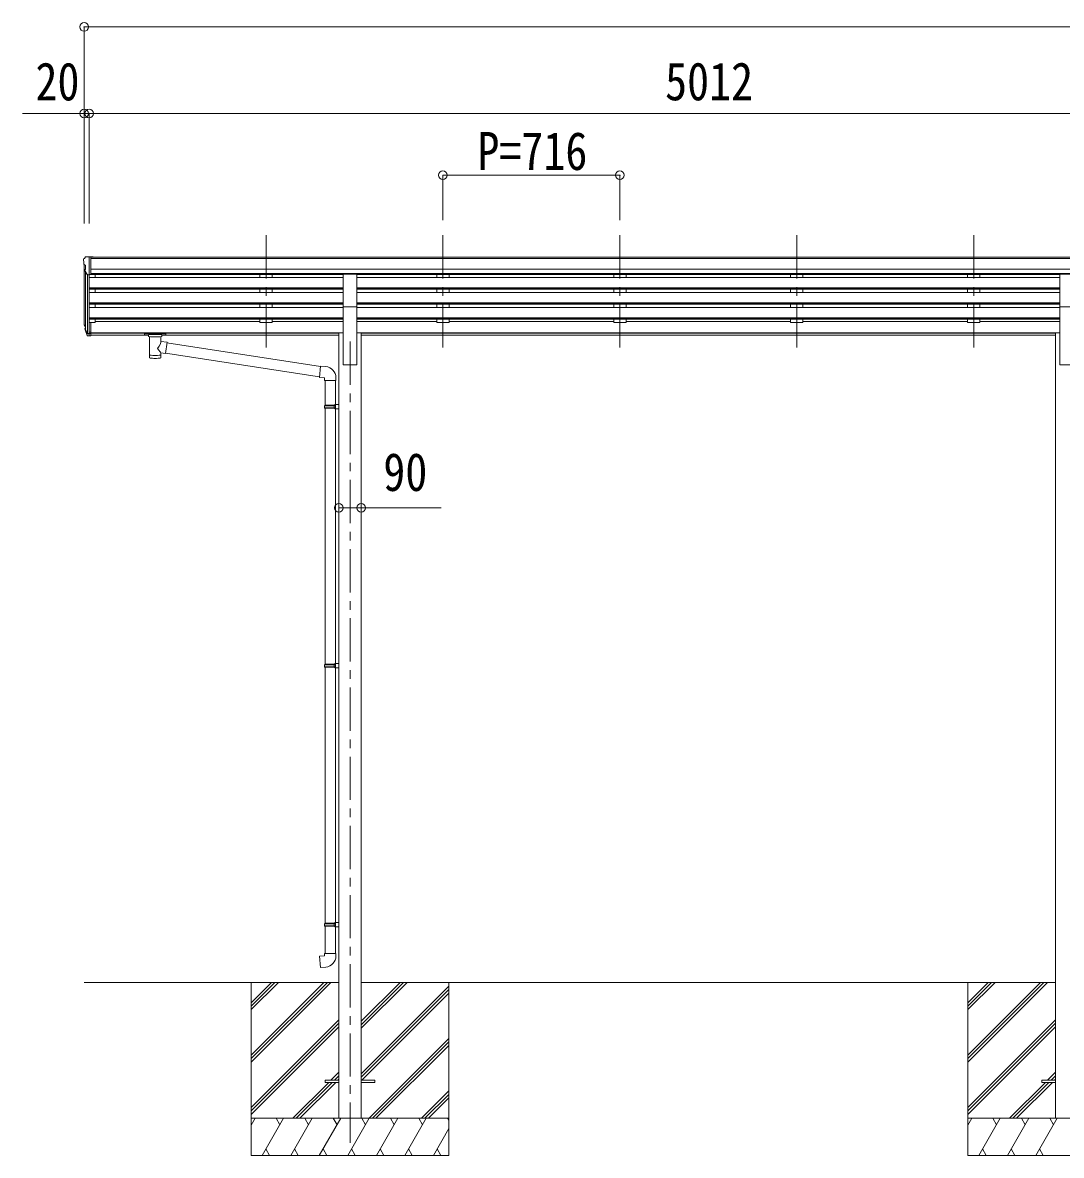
# Model space of a CAD drawing. Units: millimetres at full size, sheet at 1:35; some dimension numbers follow another scale. Extents: x -9837 to 9837, y -6790 to 6790.
# Drawn here: x -2359 to 1844, y -4175 to 409 of the extents above; entities that cross this region are included whole.
import ezdxf
from ezdxf.enums import TextEntityAlignment as Align

# ---------------------------------------------------------------- set-up
doc = ezdxf.new("R2010")
doc.units = ezdxf.units.MM
doc.header["$LTSCALE"] = 35
doc.header["$PDMODE"] = 32
doc.header["$PDSIZE"] = 35
doc.linetypes.add('CHAIN1', pattern=[8, 5, -1, 1, -1])
for name, color, linetype, lineweight in [('0-0_0', 7, 'Continuous', 9), ('0-1_本体', 5, 'CHAIN1', 9), ('0-3_ELV2', 4, 'Continuous', 9), ('0-6_OTH_LINE', 6, 'Continuous', 9), ('0-9_OUTLINE', 7, 'Continuous', 9)]:
    doc.layers.add(name, color=color, linetype=linetype, lineweight=lineweight)
doc.styles.add('ＭＳ ゴシック', font='')
doc.styles.get('ＭＳ ゴシック').set_extended_font_data('MS Gothic')

msp = doc.modelspace()

# ---------------------------------------------------------------- linework, layer by layer
at = {"layer": '0-0_0'}
for p, q in [((-2110.64, -3475.1), (-1079.84, -3475.1)), ((-1434.64, -3475.1), (-1434.64, -4175.1)), ((-1434.64, -3769.28), (-1140.46, -3475.1)), ((-1434.64, -3783.42), (-1126.32, -3475.1)), ((-1434.64, -3797.56), (-1112.18, -3475.1)), ((-1434.64, -3585.43), (-1324.31, -3475.1)), ((-1434.64, -3571.29), (-1338.45, -3475.1)), ((-1434.64, -3557.15), (-1352.59, -3475.1)), ((-989.44, -3475.1), (1820.16, -3475.1)), ((-989.44, -3660.73), (-803.81, -3475.1)), ((-989.44, -3646.59), (-817.95, -3475.1)), ((-989.44, -3632.45), (-832.09, -3475.1)), ((-634.64, -3475.1), (-634.64, -4175.1)), ((1465.36, -3475.1), (1465.36, -4175.1)), ((1465.36, -3769.28), (1759.54, -3475.1)), ((1465.36, -3783.42), (1773.68, -3475.1)), ((1465.36, -3797.56), (1787.82, -3475.1)), ((1465.36, -3585.43), (1575.69, -3475.1)), ((1465.36, -3571.29), (1561.55, -3475.1)), ((1465.36, -3557.15), (1547.41, -3475.1)), ((-989.44, -3844.58), (-634.64, -3489.78)), ((-989.44, -3858.72), (-634.64, -3503.92)), ((-987.18, -3870.6), (-634.64, -3518.07)), ((-1434.64, -3981.41), (-1079.84, -3626.61)), ((-1434.64, -3995.55), (-1079.84, -3640.75)), ((-1434.64, -4009.7), (-1079.84, -3654.9)), ((1465.36, -3981.41), (1820.16, -3626.61)), ((1465.36, -3995.55), (1820.16, -3640.75)), ((1465.36, -4009.7), (1820.16, -3654.9)), ((-957.83, -4025.1), (-634.64, -3701.91)), ((-943.69, -4025.1), (-634.64, -3716.05)), ((-929.55, -4025.1), (-634.64, -3730.2)), ((-1111.7, -3870.6), (-1079.84, -3838.74)), ((1788.3, -3870.6), (1820.16, -3838.74)), ((-1266.2, -4025.1), (-1120.7, -3879.6)), ((-1252.06, -4025.1), (-1106.56, -3879.6)), ((-1237.91, -4025.1), (-1092.41, -3879.6)), ((-1097.56, -3870.6), (-1079.84, -3852.89)), ((-1083.41, -3870.6), (-1079.84, -3867.03)), ((1633.8, -4025.1), (1779.3, -3879.6)), ((1647.94, -4025.1), (1793.44, -3879.6)), ((1662.09, -4025.1), (1807.59, -3879.6)), ((1802.44, -3870.6), (1820.16, -3852.89)), ((1816.59, -3870.6), (1820.16, -3867.03)), ((-745.7, -4025.1), (-634.64, -3914.04)), ((-731.56, -4025.1), (-634.64, -3928.19)), ((-717.41, -4025.1), (-634.64, -3942.33)), ((-634.64, -4025.1), (-1434.64, -4025.1)), ((-1434.64, -4052.6), (-1418.76, -4025.1)), ((-1389.89, -4175.1), (-1303.29, -4025.1)), ((-1318.29, -4051.08), (-1333.29, -4025.1)), ((-1274.42, -4175.1), (-1187.82, -4025.1)), ((-1202.82, -4051.08), (-1217.82, -4025.1)), ((-1158.95, -4175.1), (-1072.35, -4025.1)), ((-1087.35, -4051.08), (-1102.35, -4025.1)), ((-1043.48, -4175.1), (-956.88, -4025.1)), ((-971.88, -4051.08), (-986.88, -4025.1)), ((-928.01, -4175.1), (-841.41, -4025.1)), ((-856.41, -4051.08), (-871.41, -4025.1)), ((-812.54, -4175.1), (-725.94, -4025.1)), ((-755.94, -4025.1), (-740.94, -4051.08)), ((-640.47, -4025.1), (-634.64, -4035.2)), ((2265.36, -4025.1), (1465.36, -4025.1)), ((1465.36, -4052.6), (1481.24, -4025.1)), ((1510.11, -4175.1), (1596.71, -4025.1)), ((1581.71, -4051.08), (1566.71, -4025.1)), ((1625.58, -4175.1), (1712.18, -4025.1)), ((1697.18, -4051.08), (1682.18, -4025.1)), ((1741.05, -4175.1), (1827.65, -4025.1)), ((1812.65, -4051.08), (1797.65, -4025.1)), ((-697.07, -4175.1), (-634.64, -4066.96)), ((-1374.9, -4149.12), (-1359.9, -4175.1)), ((-1259.43, -4149.12), (-1244.43, -4175.1)), ((-1143.95, -4149.12), (-1128.95, -4175.1)), ((-1028.48, -4149.12), (-1013.49, -4175.1)), ((-913.02, -4149.12), (-898.02, -4175.1)), ((-797.55, -4149.12), (-782.55, -4175.1)), ((-682.08, -4149.12), (-667.08, -4175.1)), ((1525.1, -4149.12), (1540.1, -4175.1)), ((1640.57, -4149.12), (1655.57, -4175.1)), ((1756.05, -4149.12), (1771.05, -4175.1)), ((-1434.64, -4175.1), (-634.64, -4175.1)), ((1465.36, -4175.1), (2265.36, -4175.1))]:
    msp.add_line(p, q, dxfattribs=at)
at = {"layer": '0-1_本体'}
for p, q in [((-1374.64, -450.7), (-1374.64, -928.22)), ((-658.64, -450.7), (-658.64, -928.22)), ((57.36, -450.7), (57.36, -928.22)), ((773.36, -450.7), (773.36, -928.22)), ((1489.36, -450.7), (1489.36, -928.22)), ((-1034.64, -881.53), (-1034.64, -4125.1))]:
    msp.add_line(p, q, dxfattribs=at)
at = {"layer": '0-3_ELV2'}
for p, q in [((-2112.64, -547.59), (-2112.64, -548.22)), ((-2105.73, -538.79), (-2109.8, -544.6)), ((-2102.64, -538.22), (-2104.97, -538.36)), ((-2102.64, -538.22), (-2084.14, -538.22)), ((-2090.64, -611.21), (-2090.64, -538.22)), ((-2084.14, -538.22), (-2074.14, -538.31)), ((-2084.14, -610.21), (-2084.14, -538.22)), ((-2084.14, -539.82), (2904.86, -539.82)), ((-2084.14, -545.04), (2904.86, -545.04)), ((-2074.14, -539.82), (-2074.14, -538.31)), ((-2110.64, -568.8), (-2110.64, -803.46)), ((-2110.11, -569.4), (-2104.79, -572.47)), ((-2098.26, -609.39), (-2107.27, -593.8)), ((-2104.64, -572.73), (-2104.64, -589.01)), ((2914.86, -588.57), (-2084.14, -588.57)), ((-2105.67, -596.57), (-2105.67, -830.17)), ((-2096.64, -610.73), (-2096.65, -848.6)), ((-2090.64, -611.21), (-2095.85, -610.89)), ((-2084.14, -610.21), (-2090.64, -610.21)), ((-2090.64, -611.21), (-2090.64, -803.83)), ((-2090.64, -622.18), (-1062.14, -622.18)), ((2914.86, -606.42), (-2084.14, -606.42)), ((-1062.14, -609.67), (-2084.14, -609.67)), ((-2065.64, -609.67), (-2065.64, -622.18)), ((-1399.64, -609.67), (-1399.64, -622.18)), ((-1349.64, -609.67), (-1349.64, -622.08)), ((-1062.14, -740.65), (-1062.14, -608.85)), ((-1062.14, -608.85), (-1007.14, -608.85)), ((-1007.14, -740.65), (-1007.14, -608.85)), ((1837.86, -609.67), (-1007.14, -609.67)), ((1837.86, -622.18), (-1007.14, -622.18)), ((-683.64, -609.67), (-683.64, -622.18)), ((-633.64, -609.67), (-633.64, -622.08)), ((32.36, -609.67), (32.36, -622.18)), ((82.36, -609.67), (82.36, -622.08)), ((748.36, -609.67), (748.36, -622.18)), ((798.36, -609.67), (798.36, -622.08)), ((1464.36, -609.67), (1464.36, -622.18)), ((1514.36, -609.67), (1514.36, -622.08)), ((1837.86, -740.65), (1837.86, -608.85)), ((1837.86, -608.85), (1892.86, -608.85)), ((-2090.64, -664.06), (-1062.14, -664.06)), ((-2090.64, -665.55), (-1062.14, -665.55)), ((-2090.64, -669.87), (-1062.14, -669.87)), ((-2090.64, -682.73), (-1062.14, -682.73)), ((-2065.64, -669.87), (-2065.64, -682.73)), ((-1399.64, -669.87), (-1399.64, -682.73)), ((-1349.64, -669.87), (-1349.64, -682.73)), ((1837.86, -664.06), (-1007.14, -664.06)), ((1837.86, -665.55), (-1007.14, -665.55)), ((1837.86, -669.87), (-1007.14, -669.87)), ((1837.86, -682.73), (-1007.14, -682.73)), ((-683.64, -669.87), (-683.64, -682.73)), ((-633.64, -669.87), (-633.64, -682.73)), ((32.36, -669.87), (32.36, -682.73)), ((82.36, -669.87), (82.36, -682.73)), ((748.36, -669.87), (748.36, -682.73)), ((798.36, -669.87), (798.36, -682.73)), ((1464.36, -669.87), (1464.36, -682.73)), ((1514.36, -669.87), (1514.36, -682.73)), ((-2090.64, -724.61), (-1062.14, -724.61)), ((-2090.64, -726.1), (-1062.14, -726.1)), ((-2090.64, -730.42), (-1062.14, -730.42)), ((-2065.64, -730.42), (-2065.64, -743.28)), ((-1399.64, -730.42), (-1399.64, -743.18)), ((-1349.64, -730.42), (-1349.64, -743.28)), ((1837.86, -724.61), (-1007.14, -724.61)), ((1837.86, -726.1), (-1007.14, -726.1)), ((1837.86, -730.42), (-1007.14, -730.42)), ((-683.64, -730.42), (-683.64, -743.18)), ((-633.64, -730.42), (-633.64, -743.28)), ((32.36, -730.42), (32.36, -743.18)), ((82.36, -730.42), (82.36, -743.28)), ((748.36, -730.42), (748.36, -743.18)), ((798.36, -730.42), (798.36, -743.28)), ((1464.36, -730.42), (1464.36, -743.18)), ((1514.36, -730.42), (1514.36, -743.28)), ((-2090.64, -743.28), (-1062.14, -743.28)), ((-1062.14, -740.65), (-1062.14, -975.1)), ((-1062.14, -740.65), (-1007.14, -740.65)), ((-1007.14, -740.65), (-1007.14, -975.1)), ((1837.86, -743.28), (-1007.14, -743.28)), ((1837.86, -740.65), (1837.86, -975.1)), ((1837.86, -740.65), (1892.86, -740.65)), ((-2109.55, -818.01), (-2105.67, -825.96)), ((-2108.94, -816.64), (-2105.67, -823.7)), ((-2090.64, -785.15), (-1062.14, -785.15)), ((-2090.64, -786.65), (-1062.14, -786.65)), ((-2090.64, -790.97), (-1062.14, -790.97)), ((-2090.64, -803.83), (-2090.64, -858.6)), ((-2084.14, -803.83), (-2090.64, -803.83)), ((-2084.14, -803.83), (-2084.14, -857.86)), ((-2065.64, -804.46), (-2084.14, -804.46)), ((-2065.64, -790.97), (-2065.64, -804.46)), ((-2065.64, -799.51), (-1399.64, -799.51)), ((-1399.64, -790.97), (-1399.64, -804.46)), ((-1349.64, -804.46), (-1399.64, -804.46)), ((-1349.64, -790.97), (-1349.64, -804.46)), ((-1349.64, -799.51), (-1062.14, -799.51)), ((1837.86, -785.15), (-1007.14, -785.15)), ((1837.86, -786.65), (-1007.14, -786.65)), ((1837.86, -790.97), (-1007.14, -790.97)), ((-683.64, -799.51), (-1007.14, -799.51)), ((-683.64, -790.97), (-683.64, -804.46)), ((-633.64, -804.46), (-683.64, -804.46)), ((-633.64, -790.97), (-633.64, -804.46)), ((32.36, -799.51), (-633.64, -799.51)), ((32.36, -790.97), (32.36, -804.46)), ((82.36, -804.46), (32.36, -804.46)), ((82.36, -790.97), (82.36, -804.46)), ((748.36, -799.51), (82.36, -799.51)), ((748.36, -790.97), (748.36, -804.46)), ((798.36, -804.46), (748.36, -804.46)), ((798.36, -790.97), (798.36, -804.46)), ((1464.36, -799.51), (798.36, -799.51)), ((1464.36, -790.97), (1464.36, -804.46)), ((1514.36, -804.46), (1464.36, -804.46)), ((1514.36, -790.97), (1514.36, -804.46)), ((1837.86, -799.51), (1514.36, -799.51)), ((-2107.23, -829.29), (-2106.89, -833.69)), ((-2106.89, -833.69), (-2098.08, -857.24)), ((-2106.28, -833.13), (-2098.08, -849.31)), ((-2097.07, -848.18), (-2104.83, -832.77)), ((-2090.64, -848.86), (-2095.77, -848.86)), ((-2090.64, -850.66), (-2095.49, -850.66)), ((-2090.64, -858.6), (-2095.49, -858.6)), ((-2084.14, -843.96), (-2090.64, -843.96)), ((-2084.14, -848.84), (-2090.64, -848.84)), ((-2084.14, -857.86), (-2090.64, -857.86)), ((-2084.14, -846.53), (-1079.84, -846.53)), ((-2084.14, -847.93), (-1079.84, -847.93)), ((-1850.14, -855.61), (-2084.14, -855.61)), ((-1079.84, -855.61), (-1796.14, -855.61)), ((-1079.84, -846.1), (-1079.84, -4025.1)), ((-1079.84, -846.1), (-1062.14, -846.1)), ((-989.44, -846.1), (-1007.14, -846.1)), ((-989.44, -846.1), (-989.44, -4025.1)), ((1820.16, -846.53), (-989.44, -846.53)), ((1820.16, -847.93), (-989.44, -847.93)), ((1820.16, -855.61), (-989.44, -855.61)), ((1820.16, -846.1), (1820.16, -4025.1)), ((1820.16, -846.1), (1837.86, -846.1)), ((-1062.14, -975.1), (-1007.14, -975.1)), ((1837.86, -975.1), (1892.86, -975.1)), ((-1134.64, -3870.6), (-1134.64, -3879.6)), ((-1134.64, -3870.6), (-1079.84, -3870.6)), ((-1134.64, -3879.6), (-1079.84, -3879.6)), ((-989.44, -3870.6), (-934.64, -3870.6)), ((-989.44, -3879.6), (-934.64, -3879.6)), ((-934.64, -3870.6), (-934.64, -3879.6)), ((1765.36, -3870.6), (1765.36, -3879.6)), ((1765.36, -3870.6), (1820.16, -3870.6)), ((1765.36, -3879.6), (1820.16, -3879.6))]:
    msp.add_line(p, q, dxfattribs=at)
for centre, radius, start, end in [((-2109.64, -547.59), 3, 93, 180), ((-1910.64, -548.22), 202, 180, 184.94904), ((-2104.91, -539.36), 1, 93.5, 145), ((-2105.74, -565.03), 6.18, 185.7035, 224.99897), ((-2104.67, -592.3), 3, 94.7167, 210), ((-2104.94, -589.01), 0.3, 274.7167, 0), ((-2104.94, -572.73), 0.3, 0, 60), ((-2095.67, -607.89), 3, 210, 266.5), ((-2081.46, -808.9), 29.53, 186.50806, 197.98144), ((-2080.05, -807.14), 30.41, 187.1552, 198.19734)]:
    msp.add_arc(centre, radius, start, end, dxfattribs=at)
for centre, major_axis, ratio, start_param, end_param in [((-2021.99, -809.33), (-89.06, 1.43), 0.57596, 6.1962358, 6.3678173), ((-2022.78, -802.65), (87.93, 4.42), 0.541684, 3.0659337, 3.2228513), ((-2105.93, -829.29), (1.3, 0), 0.90356, 1.3700892, 3.347195), ((-2020.01, -813.1), (-89.07, 0), 0.90356, 0.2056023, 0.2515348), ((-2020.72, -809.23), (-88.05, 0), 0.90356, 0.2662965, 0.3003836), ((-2095.49, -847.95), (-3, 0), 0.90356, 0.5235988, 1.5707963), ((-2095.49, -855.89), (3, 0), 0.90356, 3.6651914, 4.712389), ((-2095.77, -847.5), (-1.5, 0), 0.90356, 0.5235988, 1.5707963)]:
    msp.add_ellipse(centre, major_axis=major_axis, ratio=ratio, start_param=start_param, end_param=end_param, dxfattribs=at)
at = {"layer": '0-6_OTH_LINE'}
for p, q in [((-2110.64, 391.95), (-2110.64, -400.7)), ((-2110.64, 391.95), (7953.36, 391.95)), ((-2110.64, 41.95), (-2110.64, -403.46)), ((-2110.64, 41.95), (-2090.64, 41.95)), ((-2090.64, 41.95), (-2090.64, -403.46)), ((-2090.64, 41.95), (2921.36, 41.95)), ((-658.64, -208.05), (-658.64, -390.5)), ((-658.64, -208.05), (57.36, -208.05)), ((57.36, -208.05), (57.36, -390.5)), ((-1079.84, -1554.65), (-989.44, -1554.65))]:
    msp.add_line(p, q, dxfattribs=at)
at = {"layer": '0-6_OTH_LINE', "lineweight": 18}
for p, q in [((-2110.64, 41.95), (-2359.48, 41.95)), ((-989.44, -1554.65), (-665.87, -1554.65))]:
    msp.add_line(p, q, dxfattribs=at)
at = {"layer": '0-6_OTH_LINE'}
for p in [(-2110.64, 391.95), (-2110.64, 41.95), (-2090.64, 41.95), (-658.64, -208.05), (57.36, -208.05), (-1079.84, -1554.65), (-989.44, -1554.65)]:
    msp.add_point(p, dxfattribs=at)
at = {"layer": '0-9_OUTLINE'}
for p, q in [((-1866.64, -848.7), (-1866.64, -854.46)), ((-1864.64, -848.04), (-1781.64, -848.04)), ((-1864.64, -850.22), (-1781.64, -850.22)), ((-1864.64, -855.12), (-1850.14, -855.12)), ((-1850.14, -860.77), (-1850.14, -854.22)), ((-1846.04, -861.69), (-1846.06, -947.13)), ((-1800.24, -880.43), (-1800.24, -861.69)), ((-1796.14, -860.77), (-1796.14, -854.22)), ((-1796.14, -855.12), (-1781.64, -855.12)), ((-1779.64, -848.7), (-1779.64, -854.46)), ((-1775.02, -884.34), (-1800.24, -880.43)), ((-1775.02, -884.34), (-1782.04, -929.6)), ((-1154.03, -982.74), (-1775.34, -886.35)), ((-1800.22, -947.13), (-1800.24, -926.46)), ((-1800.24, -926.77), (-1782.04, -929.6)), ((-1157.7, -1024.67), (-1781.77, -927.86)), ((-1133.03, -982.7), (-1153.87, -980.88)), ((-1137.95, -1038.45), (-1091.95, -1038.45)), ((-1135.84, -1038.45), (-1135.84, -1139.17)), ((-1093.84, -1038.45), (-1093.84, -1136.61)), ((-1091.95, -1038.45), (-1091.95, -1027.53)), ((-1137.84, -1141.17), (-1136.84, -1139.17)), ((-1137.84, -1141.17), (-1093.84, -1141.17)), ((-1137.84, -1141.17), (-1137.84, -1149.17)), ((-1136.84, -1139.17), (-1093.84, -1139.17)), ((-1098.32, -1141.17), (-1098.75, -1139.17)), ((-1095.84, -1136.67), (-1079.84, -1136.2)), ((-1095.84, -1138.67), (-1095.84, -1136.67)), ((-1095.84, -1138.67), (-1093.84, -1138.67)), ((-1079.84, -1136.2), (-1079.84, -1154.14)), ((-1137.84, -1149.17), (-1093.84, -1149.17)), ((-1137.84, -1149.17), (-1136.84, -1151.17)), ((-1136.84, -1151.17), (-1093.84, -1151.17)), ((-1135.84, -1151.17), (-1135.84, -2187.36)), ((-1095.84, -1153.67), (-1095.84, -1151.67)), ((-1095.84, -1153.67), (-1079.84, -1154.14)), ((-1093.84, -1153.73), (-1093.84, -2184.8)), ((-1137.84, -2189.36), (-1136.84, -2187.36)), ((-1137.84, -2189.36), (-1093.84, -2189.36)), ((-1137.84, -2189.36), (-1137.84, -2197.36)), ((-1137.84, -2197.36), (-1093.84, -2197.36)), ((-1137.84, -2197.36), (-1136.84, -2199.36)), ((-1136.84, -2187.36), (-1093.84, -2187.36)), ((-1136.84, -2199.36), (-1093.84, -2199.36)), ((-1135.84, -2199.36), (-1135.84, -3235.54)), ((-1098.32, -2189.36), (-1098.75, -2187.36)), ((-1095.84, -2184.86), (-1079.84, -2184.39)), ((-1095.84, -2186.86), (-1095.84, -2184.86)), ((-1095.84, -2186.86), (-1093.84, -2186.86)), ((-1095.84, -2201.86), (-1095.84, -2199.86)), ((-1079.84, -2184.39), (-1079.84, -2202.33)), ((-1095.84, -2201.86), (-1079.84, -2202.33)), ((-1093.84, -2201.92), (-1093.84, -3232.99)), ((-1137.84, -3237.54), (-1136.84, -3235.54)), ((-1137.84, -3237.54), (-1093.84, -3237.54)), ((-1137.84, -3237.54), (-1137.84, -3245.54)), ((-1137.84, -3245.54), (-1093.84, -3245.54)), ((-1137.84, -3245.54), (-1136.84, -3247.54)), ((-1136.84, -3235.54), (-1093.84, -3235.54)), ((-1136.84, -3247.54), (-1093.84, -3247.54)), ((-1135.84, -3247.54), (-1135.84, -3357.54)), ((-1098.32, -3237.54), (-1098.75, -3235.54)), ((-1095.84, -3233.04), (-1079.84, -3232.57)), ((-1095.84, -3235.04), (-1095.84, -3233.04)), ((-1095.84, -3235.04), (-1093.84, -3235.04)), ((-1095.84, -3250.04), (-1095.84, -3248.04)), ((-1095.84, -3250.04), (-1079.84, -3250.51)), ((-1093.84, -3250.1), (-1093.84, -3357.54)), ((-1079.84, -3232.57), (-1079.84, -3250.51)), ((-1137.84, -3357.54), (-1091.84, -3357.54)), ((-1137.84, -3367.54), (-1137.84, -3357.54)), ((-1091.84, -3357.54), (-1091.84, -3368.46))]:
    msp.add_line(p, q, dxfattribs=at)
for points in [[(-1866.64, -848.7), (-1866.6, -848.51), (-1866.52, -848.37), (-1866.42, -848.28), (-1866.32, -848.22), (-1866.2, -848.17), (-1865.91, -848.11), (-1865.42, -848.06), (-1864.88, -848.04), (-1864.64, -848.04)], [(-1866.64, -854.46), (-1866.6, -854.66), (-1866.52, -854.79), (-1866.42, -854.89), (-1866.32, -854.95), (-1866.2, -854.99), (-1865.91, -855.05), (-1865.42, -855.1), (-1864.88, -855.12), (-1864.64, -855.12)], [(-1781.64, -848.04), (-1781.29, -848.04), (-1780.76, -848.07), (-1780.31, -848.12), (-1780, -848.2), (-1779.84, -848.3), (-1779.72, -848.43), (-1779.65, -848.61), (-1779.64, -848.7)], [(-1781.64, -855.12), (-1781.29, -855.12), (-1780.76, -855.09), (-1780.31, -855.04), (-1780, -854.97), (-1779.84, -854.87), (-1779.72, -854.73), (-1779.65, -854.55), (-1779.64, -854.46)], [(-1153.87, -980.88), (-1157.87, -1026.7), (-1137.95, -1028.45), (-1137.95, -1038.45)], [(-1098.32, -1141.17), (-1098.32, -1149.17), (-1098.75, -1151.17)], [(-1095.84, -1151.67), (-1093.84, -1151.67), (-1093.84, -1138.67)], [(-1098.32, -2189.36), (-1098.32, -2197.36), (-1098.75, -2199.36)], [(-1095.84, -2199.86), (-1093.84, -2199.86), (-1093.84, -2186.86)], [(-1098.32, -3237.54), (-1098.32, -3245.54), (-1098.75, -3247.54)], [(-1095.84, -3248.04), (-1093.84, -3248.04), (-1093.84, -3235.04)], [(-1132.92, -3413.29), (-1153.76, -3415.11), (-1157.76, -3369.29), (-1137.84, -3367.54)]]:
    msp.add_lwpolyline(points, dxfattribs=at)
for centre, start, end in [((-1136.95, -1027.53), 0, 85), ((-1136.84, -3368.46), 275, 0)]:
    msp.add_arc(centre, 45, start, end, dxfattribs=at)
for centre, major_axis, ratio, start_param, end_param in [((-1864.64, -850.44), (2, 0), 0.109601, 3.1415927, 4.712389), ((-1823.14, -860.68), (27.06, 0), 0.069685, 3.1415927, 6.2831853), ((-1823.14, -854.22), (27, 0), 0.070066, 6.2831853, 9.424778), ((-1812.14, -858.2), (16, 0), 0.361356, 6.2636979, 6.2831853), ((-1781.64, -850.44), (2, 0), 0.109601, 4.712389, 6.2831853), ((-1823.14, -906.97), (-22.81, -26.62), 0.234429, 1.6855472, 3.1268519), ((-1820.59, -904.32), (20.32, -22.25), 0.045535, 0.0389954, 1.3075346), ((-1823.14, -947.13), (22.92, 0), 0.101955, 3.1415499, 6.2833984), ((-1823.14, -934.69), (22.91, 0), 0.122865, 3.1415927, 6.2831853)]:
    msp.add_ellipse(centre, major_axis=major_axis, ratio=ratio, start_param=start_param, end_param=end_param, dxfattribs=at)

# ---------------------------------------------------------------- texts
at = {"layer": '0-6_OTH_LINE', "color": 7, "style": 'ＭＳ ゴシック', "width": 0.85}
for s, p in [('20', (-2307.73, 48.51)), ('5012', (240.36, 48.95)), ('P=716', (-519.39, -233.05)), ('90', (-899.97, -1532.2))]:
    msp.add_text(s, height=154, dxfattribs=at).set_placement(p, align=Align.BOTTOM_LEFT)

doc.saveas('drawing.dxf')
